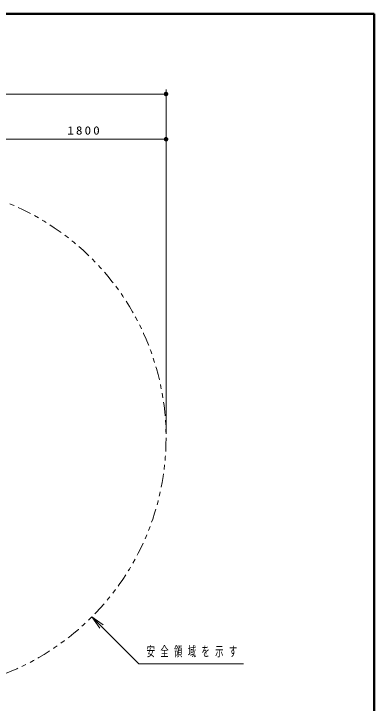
# Model space of a CAD drawing. Units: millimetres on the paper, scale 1:30. Extents: x -385 to 0, y 0 to 267.
# Drawn here: x -79.6 to 0, y 114.6 to 267 of the extents above; entities that cross this region are included whole.
import ezdxf

# ---------------------------------------------------------------- set-up
doc = ezdxf.new("R2010")
doc.units = ezdxf.units.MM
doc.linetypes.add('USER3', pattern=[8, 3, -1, 1, -1, 1, -1])
doc.layers.add('LY_1', color=7, linetype='Continuous', lineweight=25)
doc.layers.add('LY_2', color=7, linetype='Continuous', lineweight=13)
doc.styles.add('ＭＳ ゴシック', font='')
doc.styles.get('ＭＳ ゴシック').set_extended_font_data('MS Gothic')

# ---------------------------------------------------------------- blocks, each defined once
blk = doc.blocks.new('filled_dot')
at = {"color": 0, "linetype": 'Continuous', "lineweight": -2, "const_width": 1.25}
blk.add_lwpolyline([(-0.625, 0, 1), (0.625, 0, 1)], format="xyb", close=True, dxfattribs=at)

msp = doc.modelspace()

# ---------------------------------------------------------------- linework, layer by layer
at = {"layer": 'LY_1', "lineweight": 13}
for p, q in [((-45.991, 240.268), (-45.991, 250.268)), ((-157.991, 249.268), (-45.991, 249.268)), ((-45.991, 174.268), (-45.991, 240.268)), ((-81.991, 239.268), (-45.991, 239.268)), ((-60.625, 131.195), (-62.393, 133.67)), ((-62.393, 133.67), (-59.918, 131.902)), ((-62.393, 133.67), (-60.272, 131.549))]:
    msp.add_line(p, q, dxfattribs=at)
msp.add_lwpolyline([(-62.393, 133.67), (-52.022, 123.299), (-28.871, 123.299)], dxfattribs=at)
at = {"layer": 'LY_1', "linetype": 'USER3', "lineweight": 13}
msp.add_circle((-101.991, 173.268), 56, dxfattribs=at)
at = {"layer": 'LY_2', "lineweight": 50}
for p, q in [((0, 267), (-385, 267)), ((0, 0), (0, 267))]:
    msp.add_line(p, q, dxfattribs=at)

# ---------------------------------------------------------------- block references
at = {"layer": 'LY_1', "lineweight": 13, "xscale": 0.4, "yscale": 0.4, "rotation": 180}
for p in [(-45.991, 249.268), (-45.991, 239.268)]:
    msp.add_blockref('filled_dot', p, dxfattribs=at)

# ---------------------------------------------------------------- texts
at = {"layer": 'LY_1', "style": 'ＭＳ ゴシック'}
for s, insert, char_height, attachment_point in [('\\T1.33;\\W1.15;1800', (-63.991, 240.268), 1.833, 8), ('\\T1.64;\\W0.6;安全領域を示す', (-50.288, 125.949), 2.199, 4)]:
    msp.add_mtext(s, dxfattribs=dict(at, insert=insert, char_height=char_height, attachment_point=attachment_point))

doc.saveas('drawing.dxf')
